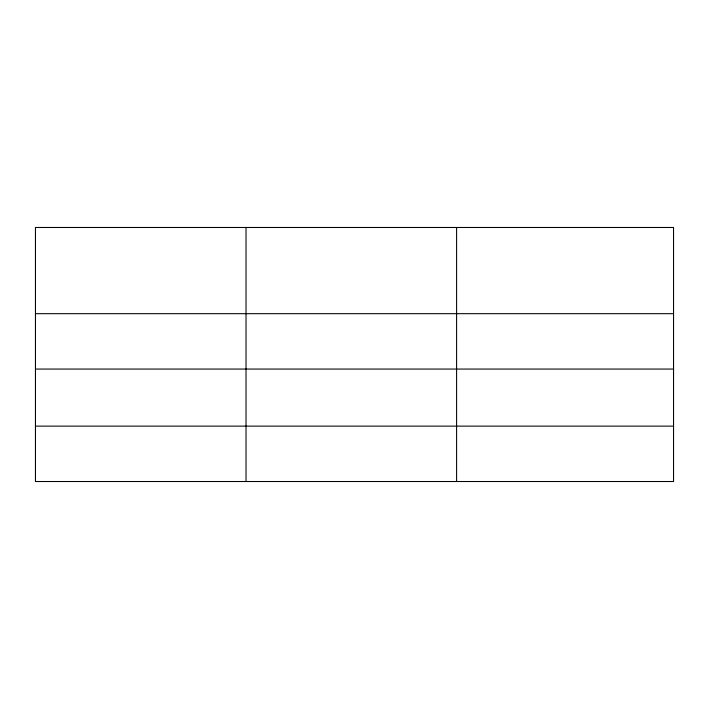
<?xml version="1.0" encoding="UTF-8"?>
<svg xmlns="http://www.w3.org/2000/svg" width="709" height="709" viewBox="0 0 709 709"><rect width="100%" height="100%" fill="white"/><g stroke="black" fill="none" stroke-linecap="round" stroke-linejoin="round"><path stroke-width="1.06" d="M673.55 369.061L673.55 227.483L35.45 227.483L35.45 481.517L673.55 481.517L673.55 369.061L35.45 369.061M35.45 313.679L673.55 313.679M35.45 426.127L673.55 426.127M456.596 227.483L456.596 481.517M246.023 227.483L246.023 481.517"/></g></svg>
